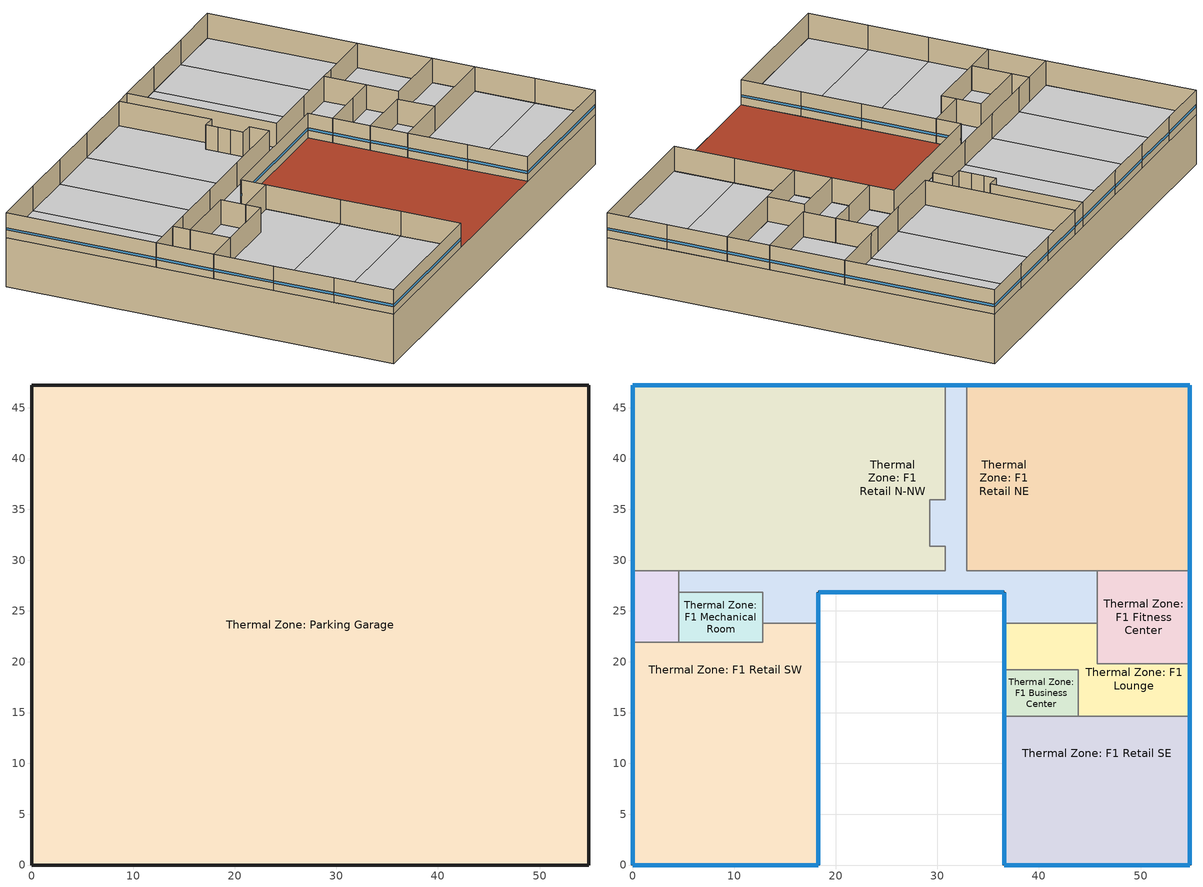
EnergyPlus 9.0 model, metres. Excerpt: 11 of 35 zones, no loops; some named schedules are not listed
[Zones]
Thermal Zone: Parking Garage
 floor ground (Surface 171 SlabOnOrBelowGradeF073): 54.86,47.24 54.86,0 0,0 0,47.24 z-6.1
 wall ground (Surface 172-uw BelowGradeWallC114): 0,0 54.86,0 z-6.1:0
 wall ground (Surface 173-uw BelowGradeWallC114): 0,47.24 0,0 z-6.1:0
 wall ground (Surface 174-uw BelowGradeWallC114): 54.86,47.24 0,47.24 z-6.1:0
 wall ground (Surface 175-uw BelowGradeWallC114): 54.86,0 54.86,47.24 z-6.1:0
 roof outside (Concrete Podium Roof): 36.58,0 36.58,26.82 18.29,26.82 18.29,0 z0
Thermal Zone: F1 Business Center
 floor to Thermal Zone: Parking Garage (OtherFloorU071): 43.89,19.2 43.89,14.63 36.58,14.63 36.58,19.2 z0
 wall outside (NonResConcreteExteriorWall): 36.58,19.2 36.58,14.63 z0:3.05
 wall to Thermal Zone: F1 Lounge (WoodFramedInteriorWallU099): 43.89,19.2 36.58,19.2 z0:3.05
 wall to Thermal Zone: F1 Corridor (WoodFramedInteriorWallU099): 43.89,14.63 43.89,19.2 36.58,19.2 z0:3.05
 wall to Thermal Zone: F1 Retail SE (WoodFramedInteriorWallU099): 36.58,14.63 43.89,14.63 z0:3.05
 window (Nonres Fixed Window): 36.58,19.18 36.58,14.66 z0.94:1.25
Thermal Zone: F1 Corridor
 floor to Thermal Zone: Parking Garage (OtherFloorU071): 30.78,32.92 30.78,31.39 29.26,31.39 29.26,32.92 z0; 30.78,34.44 30.78,32.92 29.26,32.92 29.26,34.44 z0; 30.78,35.97 30.78,34.44 29.26,34.44 29.26,35.97 z0; 32.92,47.24 32.92,28.96 45.72,28.96 45.72,23.77 42.06,23.77 42.06,26.82 4.57,26.82 4.57,28.96 30.78,28.96 30.78,47.24 z0; 18.29,26.82 18.29,23.77 12.8,23.77 12.8,26.82 z0; 42.06,26.82 42.06,23.77 36.58,23.77 36.58,26.82 z0
 wall outside (NonResConcreteExteriorWall): 32.92,47.24 30.78,47.24 / 18.29,23.77 18.29,26.82 36.58,26.82 36.58,23.77 z0:3.05
 wall to Thermal Zone: F1 Retail N-NW (WoodFramedInteriorWallU099): 30.78,47.24 30.78,35.97 29.26,35.97 29.26,34.44 29.26,32.92 29.26,31.39 30.78,31.39 30.78,28.96 21.95,28.96 14.63,28.96 7.32,28.96 4.57,28.96 z0:3.05
 wall to Thermal Zone: F1 Retail SW (WoodFramedInteriorWallU099): 12.8,23.77 18.29,23.77 z0:3.05
 wall to Thermal Zone: F1 Lounge (WoodFramedInteriorWallU099): 36.58,23.77 42.06,23.77 45.72,23.77 z0:3.05
 wall to Thermal Zone: F1 Mechanical Room (WoodFramedInteriorWallU099): 4.57,26.82 12.8,26.82 12.8,23.77 z0:3.05
 wall to Thermal Zone: F1 Leasing Office (WoodFramedInteriorWallU099): 4.57,28.96 4.57,26.82 z0:3.05
 wall to Thermal Zone: F1 Retail NE (WoodFramedInteriorWallU099): 45.72,28.96 40.23,28.96 32.92,28.96 32.92,47.24 z0:3.05
 wall to Thermal Zone: F1 Fitness Center (WoodFramedInteriorWallU099): 45.72,23.77 45.72,28.96 z0:3.05
 window (Nonres Fixed Window): 18.31,26.82 36.55,26.82 / 32.89,47.24 30.81,47.24 / 18.29,23.8 18.29,26.8 / 36.58,26.8 36.58,23.8 z0.94:1.25
Thermal Zone: F1 Fitness Center
 floor to Thermal Zone: Parking Garage (OtherFloorU071): 54.86,28.96 54.86,19.81 45.72,19.81 45.72,28.96 z0
 wall outside (NonResConcreteExteriorWall): 54.86,19.81 54.86,28.96 z0:3.05
 wall to Thermal Zone: F1 Lounge (WoodFramedInteriorWallU099): 45.72,23.77 45.72,19.81 54.86,19.81 z0:3.05
 wall to Thermal Zone: F1 Retail NE (WoodFramedInteriorWallU099): 54.86,28.96 47.55,28.96 45.72,28.96 z0:3.05
 window (Nonres Fixed Window): 54.86,19.84 54.86,28.93 z0.94:1.25
Thermal Zone: F1 Leasing Office
 floor to Thermal Zone: Parking Garage (OtherFloorU071): 4.57,28.96 4.57,21.95 0,21.95 0,28.96 z0
 wall outside (NonResConcreteExteriorWall): 0,28.96 0,21.95 z0:3.05
 wall to Thermal Zone: F1 Mechanical Room (WoodFramedInteriorWallU099): 4.57,21.95 4.57,26.82 z0:3.05
 wall to Thermal Zone: F1 Retail SW (WoodFramedInteriorWallU099): 0,21.95 4.57,21.95 z0:3.05
 wall to Thermal Zone: F1 Retail N-NW (WoodFramedInteriorWallU099): 4.57,28.96 0,28.96 z0:3.05
 window (Nonres Fixed Window): 0,28.93 0,21.97 z0.94:1.25
Thermal Zone: F1 Lounge
 floor to Thermal Zone: Parking Garage (OtherFloorU071): 45.72,23.77 45.72,19.81 54.86,19.81 54.86,14.63 43.89,14.63 43.89,19.2 36.58,19.2 36.58,23.77 42.06,23.77 z0
 wall outside (NonResConcreteExteriorWall): 36.58,23.77 36.58,19.2 / 54.86,14.63 54.86,19.81 z0:3.05
 wall to Thermal Zone: F1 Retail SE (WoodFramedInteriorWallU099): 43.89,14.63 54.86,14.63 z0:3.05
 window (Nonres Fixed Window): 36.58,23.75 36.58,19.23 / 54.86,14.66 54.86,19.79 z0.94:1.25
Thermal Zone: F1 Mechanical Room
 floor to Thermal Zone: Parking Garage (OtherFloorU071): 12.8,26.82 12.8,21.95 4.57,21.95 4.57,26.82 z0
 wall to Thermal Zone: F1 Retail SW (WoodFramedInteriorWallU099): 4.57,21.95 12.8,21.95 12.8,23.77 z0:3.05
Thermal Zone: F1 Retail N-NW
 floor to Thermal Zone: Parking Garage (OtherFloorU071): 7.32,47.24 7.32,28.96 0,28.96 0,47.24 z0; 14.63,47.24 14.63,28.96 7.32,28.96 7.32,47.24 z0; 21.95,47.24 21.95,28.96 14.63,28.96 14.63,47.24 z0; 30.78,47.24 30.78,35.97 29.26,35.97 29.26,31.39 30.78,31.39 30.78,28.96 21.95,28.96 21.95,47.24 z0
 wall outside (NonResConcreteExteriorWall): 30.78,47.24 21.95,47.24 14.63,47.24 7.32,47.24 0,47.24 0,28.96 z0:3.05
 window (Nonres Fixed Window): 0,47.22 0,28.98 / 7.29,47.24 0.03,47.24 / 14.61,47.24 7.34,47.24 / 21.92,47.24 14.66,47.24 / 30.76,47.24 21.97,47.24 z0.94:1.25
Thermal Zone: F1 Retail NE
 floor to Thermal Zone: Parking Garage (OtherFloorU071): 40.23,47.24 40.23,28.96 32.92,28.96 32.92,47.24 z0; 47.55,47.24 47.55,28.96 40.23,28.96 40.23,47.24 z0; 54.86,47.24 54.86,28.96 47.55,28.96 47.55,47.24 z0
 wall outside (NonResConcreteExteriorWall): 54.86,28.96 54.86,47.24 47.55,47.24 40.23,47.24 32.92,47.24 z0:3.05
 window (Nonres Fixed Window): 40.21,47.24 32.94,47.24 / 47.52,47.24 40.26,47.24 / 54.84,47.24 47.57,47.24 / 54.86,28.98 54.86,47.22 z0.94:1.25
Thermal Zone: F1 Retail SE
 floor to Thermal Zone: Parking Garage (OtherFloorU071): 54.86,14.63 54.86,7.32 36.58,7.32 36.58,14.63 z0; 54.86,7.32 54.86,0 36.58,0 36.58,7.32 z0
 wall outside (NonResConcreteExteriorWall): 36.58,14.63 36.58,7.32 36.58,0 54.86,0 54.86,7.32 54.86,14.63 z0:3.05
 window (Nonres Fixed Window): 36.6,0 54.84,0 / 36.58,7.29 36.58,0.03 / 54.86,7.34 54.86,14.61 / 36.58,14.61 36.58,7.34 / 54.86,0.03 54.86,7.29 z0.94:1.25
Thermal Zone: F1 Retail SW
 floor to Thermal Zone: Parking Garage (OtherFloorU071): 18.29,7.32 18.29,0 0,0 0,7.32 z0; 18.29,14.63 18.29,7.32 0,7.32 0,14.63 z0; 18.29,23.77 18.29,14.63 0,14.63 0,21.95 12.8,21.95 12.8,23.77 z0
 wall outside (NonResConcreteExteriorWall): 0,21.95 0,14.63 0,7.32 0,0 18.29,0 18.29,7.32 18.29,14.63 18.29,23.77 z0:3.05
 window (Nonres Fixed Window): 0,14.61 0,7.34 / 18.29,7.34 18.29,14.61 / 0,7.29 0,0.03 / 18.29,14.66 18.29,23.75 / 0,21.92 0,14.66 / 18.29,0.03 18.29,7.29 / 0.03,0 18.26,0 z0.94:1.25
[Building]
Building 1: North Axis {deg}=0; Solar Distribution=FullExterior; Maximum Number of Warmup Days=50
[Site:Location]
RIVERSIDE-MUNI Design_Conditions: Latitude {deg}=33.95; Longitude {deg}=-117.42; Time Zone {hr}=-8; Elevation {m}=256.032
[Site:WaterMainsTemperature]
Calculation Method=Schedule; Temperature Schedule=WaterMainCZ10
[SizingPeriod:DesignDay] Day of Month=21; Dry-Bulb Temperature Range Modifier Type=DefaultMultipliers; Barometric Pressure {Pa}=98287; Rain Indicator=No; Snow Indicator=No; Daylight Saving Time Indicator=No
Name | Month | Day Type | Maximum Dry-Bulb Temperature {C} | Daily Dry-Bulb Temperature Range {deltaC} | Humidity Condition Type | Wetbulb or DewPoint at Maximum Dry-Bulb {C} | Wind Speed {m/s} | Wind Direction {deg} | Solar Model Indicator | ASHRAE Clear Sky Optical Depth for Beam Irradiance (taub) | ASHRAE Clear Sky Optical Depth for Diffuse Irradiance (taud) | Sky Clearness
RIVERSIDE-MUNI Ann Clg 0.4% Condns DB=>MCWB | 8 | SummerDesignDay | 37.3 | 15.4 | Wetbulb | 21.6 | 4 | 270 | ASHRAETau | 0.448 | 2.037
RIVERSIDE-MUNI Ann Clg 0.4% Condns DP=>MCDB | 8 | SummerDesignDay | 26.8 | 15.4 | Dewpoint | 19 | 5.1 | 270 | ASHRAETau | 0.448 | 2.037
RIVERSIDE-MUNI Ann Htg 99.6% Condns DB | 1 | WinterDesignDay | 2.2 | 0 | Wetbulb | 2.2 | 0.7 | 90 | ASHRAEClearSky |  |  | 0
RIVERSIDE-MUNI AUG Clg 0.4% Condns DB=>MCWB | 8 | SummerDesignDay | 39.1 | 15.4 | Wetbulb | 20.8 | 4.3 | 292 | ASHRAETau | 0.448 | 2.037
[Material]
Name | Roughness | Thickness {m} | Conductivity {W/m-K} | Density {kg/m3} | Specific Heat {J/kg-K} | Thermal Absorptance | Solar Absorptance | Visible Absorptance
Carpet - 3/4 in. | Smooth | 0.01905 | 0.0455183 | 288.332 | 1381.644 | 0.9 | 0.7 | 0.8
Compliance Insulation R0.10 | Smooth | 0.000405384 | 0.0230188 | 16.0185 | 1130.436 | 0.9 | 0.7 | 0.7
Compliance Insulation R0.50 | Smooth | 0.00202692 | 0.0230188 | 16.0185 | 1130.436 | 0.9 | 0.7 | 0.7
Compliance Insulation R13.00 | Smooth | 0.0526999 | 0.0230188 | 16.0185 | 1130.436 | 0.9 | 0.7 | 0.7
Compliance Insulation R2.15 | Smooth | 0.00871576 | 0.0230188 | 16.0185 | 1130.436 | 0.9 | 0.7 | 0.7
Compliance Insulation R6.00 | Smooth | 0.024323 | 0.0230188 | 16.0185 | 1130.436 | 0.9 | 0.7 | 0.7
Concrete - 140 lb/ft3 - 10 in. | Smooth | 0.254 | 1.9514 | 2239.06 | 921.096 | 0.9 | 0.7 | 0.8
Concrete - 140 lb/ft3 - 10 in. 1 | MediumRough | 0.254 | 1.9514 | 2239.06 | 921.096 | 0.9 | 0.7 | 0.8
Concrete - 140 lb/ft3 - 8 in. | Smooth | 0.2032 | 1.9514 | 2239.06 | 921.096 | 0.9 | 0.7 | 0.7
Gypsum Board - 1/2 in.; Gypsum Board - 1/2 in. 3 | MediumRough | 0.0127 | 0.158656 | 640.739 | 1130.436 | 0.9 | 0.7 | 0.8
Plywood - 5/8 in. 1 | Smooth | 0.016002 | 0.11544 | 480.554 | 1884.06 | 0.9 | 0.7 | 0.7
Stone - 1 in. | MediumRough | 0.0254 | 1.80343 | 2239.06 | 921.096 | 0.85 | 0.92 | 0.85
Stucco - 7/8 in. 1 | MediumRough | 0.022352 | 0.700948 | 1855.1 | 837.36 | 0.9 | 0.7 | 0.8
[Material:NoMass] Roughness=Smooth; Thermal Absorptance=0.9; Solar Absorptance=0.7; Visible Absorptance=0.7
Name | Thermal Resistance {m2-K/W}
WoodFrameWall16inOC R11.25 | 1.26865
WoodFraming16inOC | 0.149694
[WindowMaterial:SimpleGlazingSystem]
Nonres Fixed Window Material: U-Factor {W/m2-K}=1.13565; Solar Heat Gain Coefficient=0.25; Visible Transmittance=0.42
[Construction]
Concrete Podium Roof: Stone - 1 in., Concrete - 140 lb/ft3 - 10 in.
Nonres Fixed Window: Nonres Fixed Window Material
NonResConcreteExteriorWall: Stucco - 7/8 in. 1, Concrete - 140 lb/ft3 - 8 in., Compliance Insulation R13.00, Compliance Insulation R0.10, Compliance Insulation R0.10, WoodFraming16inOC, Gypsum Board - 1/2 in. 3
OtherFloorU071: Concrete - 140 lb/ft3 - 10 in. 1, Compliance Insulation R6.00, Compliance Insulation R2.15, Compliance Insulation R0.50, Plywood - 5/8 in. 1, Carpet - 3/4 in.
WoodFramedInteriorWallU099: Gypsum Board - 1/2 in., WoodFrameWall16inOC R11.25, Gypsum Board - 1/2 in.
[Construction:CfactorUndergroundWall] C-Factor {W/m2-K}=7.66566; Height {m}=6.096
Surface 172-uw BelowGradeWallC114; Surface 173-uw BelowGradeWallC114; Surface 174-uw BelowGradeWallC114; Surface 175-uw BelowGradeWallC114
[Construction:FfactorGroundFloor]
Surface 171 SlabOnOrBelowGradeF073: F-Factor {W/m-K}=1.26344; Area {m2}=2591.99; PerimeterExposed {m}=0
[Zone] Multiplier=1
Name | Part of Total Floor Area
Thermal Zone: F1 Business Center; Thermal Zone: F1 Fitness Center; Thermal Zone: F1 Leasing Office; Thermal Zone: F1 Lounge; Thermal Zone: F1 Mechanical Room; Thermal Zone: Parking Garage
Thermal Zone: F1 Corridor; Thermal Zone: F1 Retail N-NW; Thermal Zone: F1 Retail NE; Thermal Zone: F1 Retail SE; Thermal Zone: F1 Retail SW | Yes
[People] Fraction Radiant=0.3
Name | Zone or ZoneList | Number of People Schedule | Number of People Calculation Method | People per Zone Floor Area {person/m2} | Sensible Heat Fraction | Activity Level Schedule | Number of People
F1 Business Center People | Thermal Zone: F1 Business Center | RetailOccupancy | People/Area | 0.358815 | 0.6125 | F1 Business Center People Activity Level
F1 Corridor People | Thermal Zone: F1 Corridor | RetailOccupancy | People |  | 0.5 | F1 Corridor People Activity Level | 7.425
F1 Elevator Core People | Thermal Zone: F1 Corridor | RetailOccupancy | People |  | 0.5 | F1 Elevator Core People Activity Level | 0.0375
F1 Elevator N People | Thermal Zone: F1 Corridor | RetailOccupancy | People |  | 0.5 | F1 Elevator N People Activity Level | 0.0375
F1 Elevator S People | Thermal Zone: F1 Corridor | RetailOccupancy | People |  | 0.5 | F1 Elevator S People Activity Level | 0.0375
F1 Stairs E People | Thermal Zone: F1 Corridor | RetailOccupancy | People |  | 0.5 | F1 Stairs E People Activity Level | 0.9
F1 Stairs W People | Thermal Zone: F1 Corridor | RetailOccupancy | People |  | 0.5 | F1 Stairs W People Activity Level | 0.9
F1 Fitness Center People | Thermal Zone: F1 Fitness Center | RetailOccupancy | People/Area | 0.107639 | 0.225664 | F1 Fitness Center People Activity Level
F1 Leasing Office People | Thermal Zone: F1 Leasing Office | RetailOccupancy | People/Area | 0.0538196 | 0.555556 | F1 Leasing Office People Activity Level
F1 Lounge People | Thermal Zone: F1 Lounge | RetailOccupancy | People/Area | 0.358815 | 0.5 | F1 Lounge People Activity Level
F1 Mechanical Room People | Thermal Zone: F1 Mechanical Room | RetailOccupancy | People/Area | 0.0161459 | 0.5 | F1 Mechanical Room People Activity Level
F1 Retail N Core People | Thermal Zone: F1 Retail N-NW | RetailOccupancy | People |  | 0.555556 | F1 Retail N Core People Activity Level | 13.8778
F1 Retail NW Inner Core People | Thermal Zone: F1 Retail N-NW | RetailOccupancy | People |  | 0.555556 | F1 Retail NW Inner Core People Activity Level | 12.0024
F1 Retail NW Outer Core People | Thermal Zone: F1 Retail N-NW | RetailOccupancy | People |  | 0.555556 | F1 Retail NW Outer Core People Activity Level | 12.0024
F1 Retail NW Outer People | Thermal Zone: F1 Retail N-NW | RetailOccupancy | People |  | 0.555556 | F1 Retail NW Outer People Activity Level | 12.0024
F1 Retail NE Core People | Thermal Zone: F1 Retail NE | RetailOccupancy | People |  | 0.555556 | F1 Retail NE Core People Activity Level | 12.0024
F1 Retail NE Inner People | Thermal Zone: F1 Retail NE | RetailOccupancy | People |  | 0.555556 | F1 Retail NE Inner People Activity Level | 12.0024
F1 Retail NE Outer People | Thermal Zone: F1 Retail NE | RetailOccupancy | People |  | 0.555556 | F1 Retail NE Outer People Activity Level | 12.0024
F1 Retail SE Bottom People | Thermal Zone: F1 Retail SE | RetailOccupancy | People |  | 0.555556 | F1 Retail SE Bottom People Activity Level | 12.0024
F1 Retail SE Top People | Thermal Zone: F1 Retail SE | RetailOccupancy | People |  | 0.555556 | F1 Retail SE Top People Activity Level | 12.0024
F1 Retail SW Bottom People | Thermal Zone: F1 Retail SW | RetailOccupancy | People |  | 0.555556 | F1 Retail SW Bottom People Activity Level | 12.0024
F1 Retail SW Core People | Thermal Zone: F1 Retail SW | RetailOccupancy | People |  | 0.555556 | F1 Retail SW Core People Activity Level | 12.0024
F1 Retail SW Top People | Thermal Zone: F1 Retail SW | RetailOccupancy | People |  | 0.555556 | F1 Retail SW Top People Activity Level | 12.90258
Parking Garage People | Thermal Zone: Parking Garage | ParkingOccupancy | People/Area | 0.0269098 | 0.555556 | Parking Garage People Activity Level
[Lights] Return Air Fraction=0; Fraction Radiant=0.58; Fraction Replaceable=1
Name | Zone or ZoneList | Schedule | Design Level Calculation Method | Watts per Zone Floor Area {W/m2} | Lighting Level {W}
F1 Business Center Regulated Lights | Thermal Zone: F1 Business Center | RetailLights | Watts/Area | 9.14932
F1 Corridor Regulated Lights | Thermal Zone: F1 Corridor | RetailLights | LightingLevel |  | 891
F1 Elevator Core Regulated Lights; F1 Elevator N Regulated Lights; F1 Elevator S Regulated Lights | Thermal Zone: F1 Corridor | RetailLights | LightingLevel |  | 10
F1 Stairs E Regulated Lights; F1 Stairs W Regulated Lights | Thermal Zone: F1 Corridor | RetailLights | LightingLevel |  | 90
F1 Fitness Center Regulated Lights | Thermal Zone: F1 Fitness Center | RetailLights | Watts/Area | 5.38196
F1 Leasing Office Regulated Lights | Thermal Zone: F1 Leasing Office | RetailLights | Watts/Area | 6.99654
F1 Lounge Regulated Lights | Thermal Zone: F1 Lounge | RetailLights | Watts/Area | 6.99654
F1 Mechanical Room Regulated Lights | Thermal Zone: F1 Mechanical Room | RetailLights | Watts/Area | 4.30556
F1 Retail N Core Regulated Lights | Thermal Zone: F1 Retail N-NW | RetailLights | LightingLevel |  | 1665
F1 Retail NW Inner Core Regulated Lights; F1 Retail NW Outer Core Regulated Lights; F1 Retail NW Outer Regulated Lights | Thermal Zone: F1 Retail N-NW | RetailLights | LightingLevel |  | 1440
F1 Retail NE Core Regulated Lights; F1 Retail NE Inner Regulated Lights; F1 Retail NE Outer Regulated Lights | Thermal Zone: F1 Retail NE | RetailLights | LightingLevel |  | 1440
F1 Retail SE Bottom Regulated Lights; F1 Retail SE Top Regulated Lights | Thermal Zone: F1 Retail SE | RetailLights | LightingLevel |  | 1440
F1 Retail SW Bottom Regulated Lights; F1 Retail SW Core Regulated Lights | Thermal Zone: F1 Retail SW | RetailLights | LightingLevel |  | 1440
F1 Retail SW Top Regulated Lights | Thermal Zone: F1 Retail SW | RetailLights | LightingLevel |  | 1548
Parking Garage Regulated Lights | Thermal Zone: Parking Garage | ParkingLights | Watts/Area | 1.07639
[ElectricEquipment] Schedule=RetailReceptacle; Fraction Latent=0; Fraction Radiant=0.2; Fraction Lost=0
Name | Zone or ZoneList | Design Level Calculation Method | Watts per Zone Floor Area {W/m2} | Design Level {W}
F1 Business Center Recepticle Loads | Thermal Zone: F1 Business Center | Watts/Area | 10.7639
F1 Elevator Core Recepticle Loads; F1 Elevator N Recepticle Loads; F1 Elevator S Recepticle Loads | Thermal Zone: F1 Corridor | EquipmentLevel |  | 75
F1 Fitness Center Recepticle Loads | Thermal Zone: F1 Fitness Center | Watts/Area | 5.38196
F1 Leasing Office Recepticle Loads | Thermal Zone: F1 Leasing Office | Watts/Area | 16.1459
F1 Lounge Recepticle Loads | Thermal Zone: F1 Lounge | Watts/Area | 10.7639
F1 Mechanical Room Recepticle Loads | Thermal Zone: F1 Mechanical Room | Watts/Area | 32.2917
F1 Retail N Core Recepticle Loads | Thermal Zone: F1 Retail N-NW | EquipmentLevel |  | 1665
F1 Retail NW Inner Core Recepticle Loads; F1 Retail NW Outer Core Recepticle Loads; F1 Retail NW Outer Recepticle Loads | Thermal Zone: F1 Retail N-NW | EquipmentLevel |  | 1440
F1 Retail NE Core Recepticle Loads; F1 Retail NE Inner Recepticle Loads; F1 Retail NE Outer Recepticle Loads | Thermal Zone: F1 Retail NE | EquipmentLevel |  | 1440
F1 Retail SE Bottom Recepticle Loads; F1 Retail SE Top Recepticle Loads | Thermal Zone: F1 Retail SE | EquipmentLevel |  | 1440
F1 Retail SW Bottom Recepticle Loads; F1 Retail SW Core Recepticle Loads | Thermal Zone: F1 Retail SW | EquipmentLevel |  | 1440
F1 Retail SW Top Recepticle Loads | Thermal Zone: F1 Retail SW | EquipmentLevel |  | 1548
[ZoneInfiltration:DesignFlowRate] Temperature Term Coefficient=0; Velocity Squared Term Coefficient=0
Name | Zone or ZoneList | Schedule | Design Flow Rate Calculation Method | Flow per Exterior Surface Area {m3/s-m2} | Constant Term Coefficient | Velocity Term Coefficient | Design Flow Rate {m3/s}
F1 Business Center Space Infiltration Design Flow Rate 1 | Thermal Zone: F1 Business Center | RetailInfiltration | Flow/ExteriorWallArea | 0.000227584 | 0 | 0.224052
F1 Corridor Space Infiltration Design Flow Rate 1 | Thermal Zone: F1 Corridor | RetailInfiltration | Flow/Zone |  | 0 | 0.224052 | 0.014166
F1 Elevator Core Space Infiltration Design Flow Rate 1; F1 Elevator N Space Infiltration Design Flow Rate 1; F1 Elevator S Space Infiltration Design Flow Rate 1 | Thermal Zone: F1 Corridor | On | Flow/Zone |  | 0 | 0.224052 | 0
F1 Stairs E Space Infiltration Design Flow Rate 1; F1 Stairs W Space Infiltration Design Flow Rate 1 | Thermal Zone: F1 Corridor | RetailInfiltration | Flow/Zone |  | 0 | 0.224052 | 0.00211432
F1 Fitness Center Space Infiltration Design Flow Rate 1 | Thermal Zone: F1 Fitness Center | RetailInfiltration | Flow/ExteriorWallArea | 0.000227584 | 0 | 0.224052
F1 Leasing Office Space Infiltration Design Flow Rate 1 | Thermal Zone: F1 Leasing Office | RetailInfiltration | Flow/ExteriorWallArea | 0.000227584 | 0 | 0.224052
F1 Lounge Space Infiltration Design Flow Rate 1 | Thermal Zone: F1 Lounge | RetailInfiltration | Flow/ExteriorWallArea | 0.000227584 | 0 | 0.224052
F1 Mechanical Room Space Infiltration Design Flow Rate 1 | Thermal Zone: F1 Mechanical Room | RetailInfiltration | Flow/ExteriorWallArea | 0.000227584 | 0 | 0.224052
F1 Retail N Core Space Infiltration Design Flow Rate 1 | Thermal Zone: F1 Retail N-NW | RetailInfiltration | Flow/Zone |  | 0 | 0.224052 | 0.00613154
F1 Retail NW Inner Core Space Infiltration Design Flow Rate 1; F1 Retail NW Outer Core Space Infiltration Design Flow Rate 1 | Thermal Zone: F1 Retail N-NW | RetailInfiltration | Flow/Zone |  | 0 | 0.224052 | 0.00507438
F1 Retail NW Outer Space Infiltration Design Flow Rate 1 | Thermal Zone: F1 Retail N-NW | RetailInfiltration | Flow/Zone |  | 0 | 0.224052 | 0.0177603
F1 Retail NE Core Space Infiltration Design Flow Rate 1; F1 Retail NE Inner Space Infiltration Design Flow Rate 1 | Thermal Zone: F1 Retail NE | RetailInfiltration | Flow/Zone |  | 0 | 0.224052 | 0.00507438
F1 Retail NE Outer Space Infiltration Design Flow Rate 1 | Thermal Zone: F1 Retail NE | RetailInfiltration | Flow/Zone |  | 0 | 0.224052 | 0.0177603
F1 Retail SE Bottom Space Infiltration Design Flow Rate 1 | Thermal Zone: F1 Retail SE | RetailInfiltration | Flow/Zone |  | 0 | 0.224052 | 0.0228347
F1 Retail SE Top Space Infiltration Design Flow Rate 1 | Thermal Zone: F1 Retail SE | RetailInfiltration | Flow/Zone |  | 0 | 0.224052 | 0.0101488
F1 Retail SW Bottom Space Infiltration Design Flow Rate 1 | Thermal Zone: F1 Retail SW | RetailInfiltration | Flow/Zone |  | 0 | 0.224052 | 0.0228347
F1 Retail SW Core Space Infiltration Design Flow Rate 1 | Thermal Zone: F1 Retail SW | RetailInfiltration | Flow/Zone |  | 0 | 0.224052 | 0.0101488
F1 Retail SW Top Space Infiltration Design Flow Rate 1 | Thermal Zone: F1 Retail SW | RetailInfiltration | Flow/Zone |  | 0 | 0.224052 | 0.0114174
Parking Garage Space Infiltration Design Flow Rate 1 | Thermal Zone: Parking Garage | On | Flow/ExteriorWallArea | 0.000227584 | 0 | 0.224052
Parking Garage Space Infiltration Design Flow Rate 2 | Thermal Zone: Parking Garage | ParkingHVACAvail | Flow/Zone |  | 1 | 0 | 9.8755
[Zone equipment]
Thermal Zone: Parking Garage: Thermal Zone: Parking Garage PropExhFan
[Sizing:Zone]
Thermal Zone: Parking Garage: Zone Cooling Design Supply Air Temperature Input Method=SupplyAirTemperature; Zone Cooling Design Supply Air Temperature {C}=14; Zone Cooling Design Supply Air Temperature Difference {deltaC}=11.11; Zone Heating Design Supply Air Temperature Input Method=SupplyAirTemperature; Zone Heating Design Supply Air Temperature {C}=40; Zone Heating Design Supply Air Temperature Difference {deltaC}=11.11; Zone Cooling Design Supply Air Humidity Ratio {kgWater/kgDryAir}=0.0085; Zone Heating Design Supply Air Humidity Ratio {kgWater/kgDryAir}=0.008; Design Specification Outdoor Air Object=Thermal Zone: Parking Garage Design Specification Outdoor Air; Zone Heating Sizing Factor=1; Zone Cooling Sizing Factor=1; Cooling Design Air Flow Method=DesignDay; Cooling Design Air Flow Rate {m3/s}=0; Cooling Minimum Air Flow per Zone Floor Area {m3/s-m2}=0; Cooling Minimum Air Flow {m3/s}=0; Cooling Minimum Air Flow Fraction=0; Heating Design Air Flow Method=DesignDay; Heating Design Air Flow Rate {m3/s}=0; Heating Maximum Air Flow per Zone Floor Area {m3/s-m2}=0; Heating Maximum Air Flow {m3/s}=0; Heating Maximum Air Flow Fraction=0; Design Specification Zone Air Distribution Object=Thermal Zone: Parking Garage Design Spec Zone Air Dist; Account for Dedicated Outdoor Air System=No
[DesignSpecification:ZoneAirDistribution]
Thermal Zone: Parking Garage Design Spec Zone Air Dist: Zone Air Distribution Effectiveness in Cooling Mode=1; Zone Air Distribution Effectiveness in Heating Mode=1
[DesignSpecification:OutdoorAir]
Thermal Zone: Parking Garage Design Specification Outdoor Air: Outdoor Air Method=Maximum; Outdoor Air Flow per Person {m3/s-person}=0; Outdoor Air Flow per Zone Floor Area {m3/s-m2}=0; Outdoor Air Flow per Zone {m3/s}=0; Outdoor Air Flow Air Changes per Hour {1/hr}=0
[InternalMass] Construction=WoodFramedInteriorWallU099
Name | Zone | Surface Area {m2}
Merged Surface 161 - Surface 161 Reversed; Merged Surface 163 - Surface 163 Reversed; Merged Surface 53 - Surface 53 Reversed; Merged Surface 54 - Surface 54 Reversed | Thermal Zone: F1 Corridor | 4.645152
Merged Surface 41 - Surface 41 Reversed | Thermal Zone: F1 Corridor | 9.290304
Merged Surface 44 - Surface 44 Reversed | Thermal Zone: F1 Corridor | 16.7225
Merged Surface 52 - Surface 52 Reversed | Thermal Zone: F1 Corridor | 4.64515
Merged Surface 107 - Surface 107 Reversed; Merged Surface 118 - Surface 118 Reversed; Merged Surface 127 - Surface 127 Reversed | Thermal Zone: F1 Retail N-NW | 55.7418
Merged Surface 143 - Surface 143 Reversed; Merged Surface 145 - Surface 145 Reversed | Thermal Zone: F1 Retail NE | 55.7418
Merged Surface 8 - Surface 8 Reversed | Thermal Zone: F1 Retail SE | 55.7418
Merged Surface 16 - Surface 16 Reversed; Merged Surface 3 - Surface 3 Reversed | Thermal Zone: F1 Retail SW | 55.7418
[Schedule:Year]
RetailLights: RetailLightsWk, 1, 1, 12, 31
On: OnWk, 1, 1, 12, 31
ParkingLights: ParkingLightsWk, 1, 1, 12, 31
ParkingHVACAvail: ParkingHVACAvailWk, 1, 1, 12, 31
ParkingOccupancy: ParkingOccupancyWk, 1, 1, 12, 31
RetailInfiltration: RetailInfiltrationWk, 1, 1, 12, 31
RetailOccupancy: RetailOccupancyWk, 1, 1, 12, 31
RetailReceptacle: RetailReceptacleWk, 1, 1, 12, 31
WaterMainCZ10: WaterMainCZ10JanWk, 1, 1, 1, 31, WaterMainCZ10FebWk, 2, 1, 2, 28, WaterMainCZ10MarWk, 3, 1, 3, 31, WaterMainCZ10AprWk, 4, 1, 4, 30, WaterMainCZ10MayWk, 5, 1, 5, 31, WaterMainCZ10JunWk, 6, 1, 6, 30, WaterMainCZ10JulWk, 7, 1, 7, 31, WaterMainCZ10AugWk, 8, 1, 8, 31, WaterMainCZ10SepWk, 9, 1, 9, 30, WaterMainCZ10OctWk, 10, 1, 10, 31, WaterMainCZ10NovWk, 11, 1, 11, 30, WaterMainCZ10DecWk, 12, 1, 12, 31
F1 Business Center People Activity Level: F1 Business Center People Activity Level Week Rule - Jan1-Dec31, 1, 1, 12, 31
F1 Corridor People Activity Level: F1 Corridor People Activity Level Week Rule - Jan1-Dec31, 1, 1, 12, 31
F1 Elevator Core People Activity Level: F1 Elevator Core People Activity Level Week Rule - Jan1-Dec31, 1, 1, 12, 31
F1 Elevator N People Activity Level: F1 Elevator N People Activity Level Week Rule - Jan1-Dec31, 1, 1, 12, 31
F1 Elevator S People Activity Level: F1 Elevator S People Activity Level Week Rule - Jan1-Dec31, 1, 1, 12, 31
F1 Fitness Center People Activity Level: F1 Fitness Center People Activity Level Week Rule - Jan1-Dec31, 1, 1, 12, 31
F1 Leasing Office People Activity Level: F1 Leasing Office People Activity Level Week Rule - Jan1-Dec31, 1, 1, 12, 31
F1 Lounge People Activity Level: F1 Lounge People Activity Level Week Rule - Jan1-Dec31, 1, 1, 12, 31
F1 Mechanical Room People Activity Level: F1 Mechanical Room People Activity Level Week Rule - Jan1-Dec31, 1, 1, 12, 31
F1 Retail N Core People Activity Level: F1 Retail N Core People Activity Level Week Rule - Jan1-Dec31, 1, 1, 12, 31
F1 Retail NE Core People Activity Level: F1 Retail NE Core People Activity Level Week Rule - Jan1-Dec31, 1, 1, 12, 31
F1 Retail NE Inner People Activity Level: F1 Retail NE Inner People Activity Level Week Rule - Jan1-Dec31, 1, 1, 12, 31
F1 Retail NE Outer People Activity Level: F1 Retail NE Outer People Activity Level Week Rule - Jan1-Dec31, 1, 1, 12, 31
F1 Retail NW Inner Core People Activity Level: F1 Retail NW Inner Core People Activity Level Week Rule - Jan1-Dec31, 1, 1, 12, 31
F1 Retail NW Outer Core People Activity Level: F1 Retail NW Outer Core People Activity Level Week Rule - Jan1-Dec31, 1, 1, 12, 31
F1 Retail NW Outer People Activity Level: F1 Retail NW Outer People Activity Level Week Rule - Jan1-Dec31, 1, 1, 12, 31
F1 Retail SE Bottom People Activity Level: F1 Retail SE Bottom People Activity Level Week Rule - Jan1-Dec31, 1, 1, 12, 31
F1 Retail SE Top People Activity Level: F1 Retail SE Top People Activity Level Week Rule - Jan1-Dec31, 1, 1, 12, 31
F1 Retail SW Bottom People Activity Level: F1 Retail SW Bottom People Activity Level Week Rule - Jan1-Dec31, 1, 1, 12, 31
F1 Retail SW Core People Activity Level: F1 Retail SW Core People Activity Level Week Rule - Jan1-Dec31, 1, 1, 12, 31
F1 Retail SW Top People Activity Level: F1 Retail SW Top People Activity Level Week Rule - Jan1-Dec31, 1, 1, 12, 31
F1 Stairs E People Activity Level: F1 Stairs E People Activity Level Week Rule - Jan1-Dec31, 1, 1, 12, 31
F1 Stairs W People Activity Level: F1 Stairs W People Activity Level Week Rule - Jan1-Dec31, 1, 1, 12, 31
Parking Garage People Activity Level: Parking Garage People Activity Level Week Rule - Jan1-Dec31, 1, 1, 12, 31
[Schedule:Week:Daily]
RetailLightsWk: RetailLightsSun, RetailLightsWD, RetailLightsWD, RetailLightsWD, RetailLightsWD, RetailLightsWD, RetailLightsSat, RetailLightsSun, OnDay, OffDay, RetailLightsSun, RetailLightsSun
OnWk: OnDay, OnDay, OnDay, OnDay, OnDay, OnDay, OnDay, OnDay, OnDay, OnDay, OnDay, OnDay
ParkingLightsWk: ParkingLightsSun, ParkingLightsWD, ParkingLightsWD, ParkingLightsWD, ParkingLightsWD, ParkingLightsWD, ParkingLightsSat, ParkingLightsSun, OnDay, OffDay, ParkingLightsSun, ParkingLightsSun
ParkingHVACAvailWk: ParkingHVACAvailSun, ParkingHVACAvailWD, ParkingHVACAvailWD, ParkingHVACAvailWD, ParkingHVACAvailWD, ParkingHVACAvailWD, ParkingHVACAvailSat, ParkingHVACAvailSun, AllOnHVACAvailDay, AllOnHVACAvailDay, ParkingHVACAvailSun, ParkingHVACAvailSun
ParkingOccupancyWk: ParkingOccupancySun, ParkingOccupancyWD, ParkingOccupancyWD, ParkingOccupancyWD, ParkingOccupancyWD, ParkingOccupancyWD, ParkingOccupancySat, ParkingOccupancySun, OnDay, OffDay, ParkingOccupancySun, ParkingOccupancySun
RetailInfiltrationWk: RetailInfiltrationSun, RetailInfiltrationWD, RetailInfiltrationWD, RetailInfiltrationWD, RetailInfiltrationWD, RetailInfiltrationWD, RetailInfiltrationSat, RetailInfiltrationSun, RetailInfiltrationWD, RetailInfiltrationWD, RetailInfiltrationSun, RetailInfiltrationSun
RetailOccupancyWk: RetailOccupancySun, RetailOccupancyWD, RetailOccupancyWD, RetailOccupancyWD, RetailOccupancyWD, RetailOccupancyWD, RetailOccupancySat, RetailOccupancySun, OnDay, OffDay, RetailOccupancySun, RetailOccupancySun
RetailReceptacleWk: RetailReceptacleSun, RetailReceptacleWD, RetailReceptacleWD, RetailReceptacleWD, RetailReceptacleWD, RetailReceptacleWD, RetailReceptacleSat, RetailReceptacleSun, OnDay, OffDay, RetailReceptacleSun, RetailReceptacleSun
WaterMainCZ10AprWk: WaterMainCZ10Apr, WaterMainCZ10Apr, WaterMainCZ10Apr, WaterMainCZ10Apr, WaterMainCZ10Apr, WaterMainCZ10Apr, WaterMainCZ10Apr, WaterMainCZ10Apr, WaterMainCZ10Apr, WaterMainCZ10Apr, WaterMainCZ10Apr, WaterMainCZ10Apr
WaterMainCZ10AugWk: WaterMainCZ10Aug, WaterMainCZ10Aug, WaterMainCZ10Aug, WaterMainCZ10Aug, WaterMainCZ10Aug, WaterMainCZ10Aug, WaterMainCZ10Aug, WaterMainCZ10Aug, WaterMainCZ10Aug, WaterMainCZ10Aug, WaterMainCZ10Aug, WaterMainCZ10Aug
WaterMainCZ10DecWk: WaterMainCZ10Dec, WaterMainCZ10Dec, WaterMainCZ10Dec, WaterMainCZ10Dec, WaterMainCZ10Dec, WaterMainCZ10Dec, WaterMainCZ10Dec, WaterMainCZ10Dec, WaterMainCZ10Dec, WaterMainCZ10Dec, WaterMainCZ10Dec, WaterMainCZ10Dec
WaterMainCZ10FebWk: WaterMainCZ10Feb, WaterMainCZ10Feb, WaterMainCZ10Feb, WaterMainCZ10Feb, WaterMainCZ10Feb, WaterMainCZ10Feb, WaterMainCZ10Feb, WaterMainCZ10Feb, WaterMainCZ10Feb, WaterMainCZ10Feb, WaterMainCZ10Feb, WaterMainCZ10Feb
WaterMainCZ10JanWk: WaterMainCZ10Jan, WaterMainCZ10Jan, WaterMainCZ10Jan, WaterMainCZ10Jan, WaterMainCZ10Jan, WaterMainCZ10Jan, WaterMainCZ10Jan, WaterMainCZ10Jan, WaterMainCZ10Jan, WaterMainCZ10Jan, WaterMainCZ10Jan, WaterMainCZ10Jan
WaterMainCZ10JulWk: WaterMainCZ10Jul, WaterMainCZ10Jul, WaterMainCZ10Jul, WaterMainCZ10Jul, WaterMainCZ10Jul, WaterMainCZ10Jul, WaterMainCZ10Jul, WaterMainCZ10Jul, WaterMainCZ10Jul, WaterMainCZ10Jul, WaterMainCZ10Jul, WaterMainCZ10Jul
WaterMainCZ10JunWk: WaterMainCZ10Jun, WaterMainCZ10Jun, WaterMainCZ10Jun, WaterMainCZ10Jun, WaterMainCZ10Jun, WaterMainCZ10Jun, WaterMainCZ10Jun, WaterMainCZ10Jun, WaterMainCZ10Jun, WaterMainCZ10Jun, WaterMainCZ10Jun, WaterMainCZ10Jun
WaterMainCZ10MarWk: WaterMainCZ10Mar, WaterMainCZ10Mar, WaterMainCZ10Mar, WaterMainCZ10Mar, WaterMainCZ10Mar, WaterMainCZ10Mar, WaterMainCZ10Mar, WaterMainCZ10Mar, WaterMainCZ10Mar, WaterMainCZ10Mar, WaterMainCZ10Mar, WaterMainCZ10Mar
WaterMainCZ10MayWk: WaterMainCZ10May, WaterMainCZ10May, WaterMainCZ10May, WaterMainCZ10May, WaterMainCZ10May, WaterMainCZ10May, WaterMainCZ10May, WaterMainCZ10May, WaterMainCZ10May, WaterMainCZ10May, WaterMainCZ10May, WaterMainCZ10May
WaterMainCZ10NovWk: WaterMainCZ10Nov, WaterMainCZ10Nov, WaterMainCZ10Nov, WaterMainCZ10Nov, WaterMainCZ10Nov, WaterMainCZ10Nov, WaterMainCZ10Nov, WaterMainCZ10Nov, WaterMainCZ10Nov, WaterMainCZ10Nov, WaterMainCZ10Nov, WaterMainCZ10Nov
WaterMainCZ10OctWk: WaterMainCZ10Oct, WaterMainCZ10Oct, WaterMainCZ10Oct, WaterMainCZ10Oct, WaterMainCZ10Oct, WaterMainCZ10Oct, WaterMainCZ10Oct, WaterMainCZ10Oct, WaterMainCZ10Oct, WaterMainCZ10Oct, WaterMainCZ10Oct, WaterMainCZ10Oct
WaterMainCZ10SepWk: WaterMainCZ10Sep, WaterMainCZ10Sep, WaterMainCZ10Sep, WaterMainCZ10Sep, WaterMainCZ10Sep, WaterMainCZ10Sep, WaterMainCZ10Sep, WaterMainCZ10Sep, WaterMainCZ10Sep, WaterMainCZ10Sep, WaterMainCZ10Sep, WaterMainCZ10Sep
F1 Business Center People Activity Level Week Rule - Jan1-Dec31: {504f1e76-5916-4139-8447-88e561438beb}, {504f1e76-5916-4139-8447-88e561438beb}, {504f1e76-5916-4139-8447-88e561438beb}, {504f1e76-5916-4139-8447-88e561438beb}, {504f1e76-5916-4139-8447-88e561438beb}, {504f1e76-5916-4139-8447-88e561438beb}, {504f1e76-5916-4139-8447-88e561438beb}, {504f1e76-5916-4139-8447-88e561438beb}, {504f1e76-5916-4139-8447-88e561438beb}, {504f1e76-5916-4139-8447-88e561438beb}, {504f1e76-5916-4139-8447-88e561438beb}, {504f1e76-5916-4139-8447-88e561438beb}
F1 Corridor People Activity Level Week Rule - Jan1-Dec31: {dcd51d05-eb42-48f4-baec-c7f556b8bd48}, {dcd51d05-eb42-48f4-baec-c7f556b8bd48}, {dcd51d05-eb42-48f4-baec-c7f556b8bd48}, {dcd51d05-eb42-48f4-baec-c7f556b8bd48}, {dcd51d05-eb42-48f4-baec-c7f556b8bd48}, {dcd51d05-eb42-48f4-baec-c7f556b8bd48}, {dcd51d05-eb42-48f4-baec-c7f556b8bd48}, {dcd51d05-eb42-48f4-baec-c7f556b8bd48}, {dcd51d05-eb42-48f4-baec-c7f556b8bd48}, {dcd51d05-eb42-48f4-baec-c7f556b8bd48}, {dcd51d05-eb42-48f4-baec-c7f556b8bd48}, {dcd51d05-eb42-48f4-baec-c7f556b8bd48}
F1 Elevator Core People Activity Level Week Rule - Jan1-Dec31: {58adee78-9a43-491b-ae90-51f438f9fc23}, {58adee78-9a43-491b-ae90-51f438f9fc23}, {58adee78-9a43-491b-ae90-51f438f9fc23}, {58adee78-9a43-491b-ae90-51f438f9fc23}, {58adee78-9a43-491b-ae90-51f438f9fc23}, {58adee78-9a43-491b-ae90-51f438f9fc23}, {58adee78-9a43-491b-ae90-51f438f9fc23}, {58adee78-9a43-491b-ae90-51f438f9fc23}, {58adee78-9a43-491b-ae90-51f438f9fc23}, {58adee78-9a43-491b-ae90-51f438f9fc23}, {58adee78-9a43-491b-ae90-51f438f9fc23}, {58adee78-9a43-491b-ae90-51f438f9fc23}
F1 Elevator N People Activity Level Week Rule - Jan1-Dec31: {31044c9c-1e0e-4b75-bb31-5129bf8308db}, {31044c9c-1e0e-4b75-bb31-5129bf8308db}, {31044c9c-1e0e-4b75-bb31-5129bf8308db}, {31044c9c-1e0e-4b75-bb31-5129bf8308db}, {31044c9c-1e0e-4b75-bb31-5129bf8308db}, {31044c9c-1e0e-4b75-bb31-5129bf8308db}, {31044c9c-1e0e-4b75-bb31-5129bf8308db}, {31044c9c-1e0e-4b75-bb31-5129bf8308db}, {31044c9c-1e0e-4b75-bb31-5129bf8308db}, {31044c9c-1e0e-4b75-bb31-5129bf8308db}, {31044c9c-1e0e-4b75-bb31-5129bf8308db}, {31044c9c-1e0e-4b75-bb31-5129bf8308db}
F1 Elevator S People Activity Level Week Rule - Jan1-Dec31: {638e2bb2-4ebf-4dbf-bed0-e5cafc300a26}, {638e2bb2-4ebf-4dbf-bed0-e5cafc300a26}, {638e2bb2-4ebf-4dbf-bed0-e5cafc300a26}, {638e2bb2-4ebf-4dbf-bed0-e5cafc300a26}, {638e2bb2-4ebf-4dbf-bed0-e5cafc300a26}, {638e2bb2-4ebf-4dbf-bed0-e5cafc300a26}, {638e2bb2-4ebf-4dbf-bed0-e5cafc300a26}, {638e2bb2-4ebf-4dbf-bed0-e5cafc300a26}, {638e2bb2-4ebf-4dbf-bed0-e5cafc300a26}, {638e2bb2-4ebf-4dbf-bed0-e5cafc300a26}, {638e2bb2-4ebf-4dbf-bed0-e5cafc300a26}, {638e2bb2-4ebf-4dbf-bed0-e5cafc300a26}
F1 Fitness Center People Activity Level Week Rule - Jan1-Dec31: {495a0672-c198-45c4-abe1-2eaa0dc79043}, {495a0672-c198-45c4-abe1-2eaa0dc79043}, {495a0672-c198-45c4-abe1-2eaa0dc79043}, {495a0672-c198-45c4-abe1-2eaa0dc79043}, {495a0672-c198-45c4-abe1-2eaa0dc79043}, {495a0672-c198-45c4-abe1-2eaa0dc79043}, {495a0672-c198-45c4-abe1-2eaa0dc79043}, {495a0672-c198-45c4-abe1-2eaa0dc79043}, {495a0672-c198-45c4-abe1-2eaa0dc79043}, {495a0672-c198-45c4-abe1-2eaa0dc79043}, {495a0672-c198-45c4-abe1-2eaa0dc79043}, {495a0672-c198-45c4-abe1-2eaa0dc79043}
F1 Leasing Office People Activity Level Week Rule - Jan1-Dec31: {a6d12f6e-aca3-401c-afb8-b06722b13b09}, {a6d12f6e-aca3-401c-afb8-b06722b13b09}, {a6d12f6e-aca3-401c-afb8-b06722b13b09}, {a6d12f6e-aca3-401c-afb8-b06722b13b09}, {a6d12f6e-aca3-401c-afb8-b06722b13b09}, {a6d12f6e-aca3-401c-afb8-b06722b13b09}, {a6d12f6e-aca3-401c-afb8-b06722b13b09}, {a6d12f6e-aca3-401c-afb8-b06722b13b09}, {a6d12f6e-aca3-401c-afb8-b06722b13b09}, {a6d12f6e-aca3-401c-afb8-b06722b13b09}, {a6d12f6e-aca3-401c-afb8-b06722b13b09}, {a6d12f6e-aca3-401c-afb8-b06722b13b09}
F1 Lounge People Activity Level Week Rule - Jan1-Dec31: {b9ee1cd0-5b00-417c-87ab-2f628556fdff}, {b9ee1cd0-5b00-417c-87ab-2f628556fdff}, {b9ee1cd0-5b00-417c-87ab-2f628556fdff}, {b9ee1cd0-5b00-417c-87ab-2f628556fdff}, {b9ee1cd0-5b00-417c-87ab-2f628556fdff}, {b9ee1cd0-5b00-417c-87ab-2f628556fdff}, {b9ee1cd0-5b00-417c-87ab-2f628556fdff}, {b9ee1cd0-5b00-417c-87ab-2f628556fdff}, {b9ee1cd0-5b00-417c-87ab-2f628556fdff}, {b9ee1cd0-5b00-417c-87ab-2f628556fdff}, {b9ee1cd0-5b00-417c-87ab-2f628556fdff}, {b9ee1cd0-5b00-417c-87ab-2f628556fdff}
F1 Mechanical Room People Activity Level Week Rule - Jan1-Dec31: {f34f199b-6b7b-4865-8d79-ac06869367d7}, {f34f199b-6b7b-4865-8d79-ac06869367d7}, {f34f199b-6b7b-4865-8d79-ac06869367d7}, {f34f199b-6b7b-4865-8d79-ac06869367d7}, {f34f199b-6b7b-4865-8d79-ac06869367d7}, {f34f199b-6b7b-4865-8d79-ac06869367d7}, {f34f199b-6b7b-4865-8d79-ac06869367d7}, {f34f199b-6b7b-4865-8d79-ac06869367d7}, {f34f199b-6b7b-4865-8d79-ac06869367d7}, {f34f199b-6b7b-4865-8d79-ac06869367d7}, {f34f199b-6b7b-4865-8d79-ac06869367d7}, {f34f199b-6b7b-4865-8d79-ac06869367d7}
F1 Retail N Core People Activity Level Week Rule - Jan1-Dec31: {eb586846-6313-493e-8114-da710781ae00}, {eb586846-6313-493e-8114-da710781ae00}, {eb586846-6313-493e-8114-da710781ae00}, {eb586846-6313-493e-8114-da710781ae00}, {eb586846-6313-493e-8114-da710781ae00}, {eb586846-6313-493e-8114-da710781ae00}, {eb586846-6313-493e-8114-da710781ae00}, {eb586846-6313-493e-8114-da710781ae00}, {eb586846-6313-493e-8114-da710781ae00}, {eb586846-6313-493e-8114-da710781ae00}, {eb586846-6313-493e-8114-da710781ae00}, {eb586846-6313-493e-8114-da710781ae00}
F1 Retail NE Core People Activity Level Week Rule - Jan1-Dec31: {16063865-96fb-4200-bd19-ef00dbe4c631}, {16063865-96fb-4200-bd19-ef00dbe4c631}, {16063865-96fb-4200-bd19-ef00dbe4c631}, {16063865-96fb-4200-bd19-ef00dbe4c631}, {16063865-96fb-4200-bd19-ef00dbe4c631}, {16063865-96fb-4200-bd19-ef00dbe4c631}, {16063865-96fb-4200-bd19-ef00dbe4c631}, {16063865-96fb-4200-bd19-ef00dbe4c631}, {16063865-96fb-4200-bd19-ef00dbe4c631}, {16063865-96fb-4200-bd19-ef00dbe4c631}, {16063865-96fb-4200-bd19-ef00dbe4c631}, {16063865-96fb-4200-bd19-ef00dbe4c631}
F1 Retail NE Inner People Activity Level Week Rule - Jan1-Dec31: {c0dbf1dc-34f1-4580-aad3-a860b32df2eb}, {c0dbf1dc-34f1-4580-aad3-a860b32df2eb}, {c0dbf1dc-34f1-4580-aad3-a860b32df2eb}, {c0dbf1dc-34f1-4580-aad3-a860b32df2eb}, {c0dbf1dc-34f1-4580-aad3-a860b32df2eb}, {c0dbf1dc-34f1-4580-aad3-a860b32df2eb}, {c0dbf1dc-34f1-4580-aad3-a860b32df2eb}, {c0dbf1dc-34f1-4580-aad3-a860b32df2eb}, {c0dbf1dc-34f1-4580-aad3-a860b32df2eb}, {c0dbf1dc-34f1-4580-aad3-a860b32df2eb}, {c0dbf1dc-34f1-4580-aad3-a860b32df2eb}, {c0dbf1dc-34f1-4580-aad3-a860b32df2eb}
F1 Retail NE Outer People Activity Level Week Rule - Jan1-Dec31: {a14f7174-57a7-4c3b-bbab-4245c3505cba}, {a14f7174-57a7-4c3b-bbab-4245c3505cba}, {a14f7174-57a7-4c3b-bbab-4245c3505cba}, {a14f7174-57a7-4c3b-bbab-4245c3505cba}, {a14f7174-57a7-4c3b-bbab-4245c3505cba}, {a14f7174-57a7-4c3b-bbab-4245c3505cba}, {a14f7174-57a7-4c3b-bbab-4245c3505cba}, {a14f7174-57a7-4c3b-bbab-4245c3505cba}, {a14f7174-57a7-4c3b-bbab-4245c3505cba}, {a14f7174-57a7-4c3b-bbab-4245c3505cba}, {a14f7174-57a7-4c3b-bbab-4245c3505cba}, {a14f7174-57a7-4c3b-bbab-4245c3505cba}
F1 Retail NW Inner Core People Activity Level Week Rule - Jan1-Dec31: {9c09440b-b5b9-4d83-bdad-d1599daf60bc}, {9c09440b-b5b9-4d83-bdad-d1599daf60bc}, {9c09440b-b5b9-4d83-bdad-d1599daf60bc}, {9c09440b-b5b9-4d83-bdad-d1599daf60bc}, {9c09440b-b5b9-4d83-bdad-d1599daf60bc}, {9c09440b-b5b9-4d83-bdad-d1599daf60bc}, {9c09440b-b5b9-4d83-bdad-d1599daf60bc}, {9c09440b-b5b9-4d83-bdad-d1599daf60bc}, {9c09440b-b5b9-4d83-bdad-d1599daf60bc}, {9c09440b-b5b9-4d83-bdad-d1599daf60bc}, {9c09440b-b5b9-4d83-bdad-d1599daf60bc}, {9c09440b-b5b9-4d83-bdad-d1599daf60bc}
F1 Retail NW Outer Core People Activity Level Week Rule - Jan1-Dec31: {84a5b479-6dec-4849-97ad-b7072d1d57e0}, {84a5b479-6dec-4849-97ad-b7072d1d57e0}, {84a5b479-6dec-4849-97ad-b7072d1d57e0}, {84a5b479-6dec-4849-97ad-b7072d1d57e0}, {84a5b479-6dec-4849-97ad-b7072d1d57e0}, {84a5b479-6dec-4849-97ad-b7072d1d57e0}, {84a5b479-6dec-4849-97ad-b7072d1d57e0}, {84a5b479-6dec-4849-97ad-b7072d1d57e0}, {84a5b479-6dec-4849-97ad-b7072d1d57e0}, {84a5b479-6dec-4849-97ad-b7072d1d57e0}, {84a5b479-6dec-4849-97ad-b7072d1d57e0}, {84a5b479-6dec-4849-97ad-b7072d1d57e0}
F1 Retail NW Outer People Activity Level Week Rule - Jan1-Dec31: {d5f7d3bb-6cd0-4e40-9b49-8e89f0acaa2a}, {d5f7d3bb-6cd0-4e40-9b49-8e89f0acaa2a}, {d5f7d3bb-6cd0-4e40-9b49-8e89f0acaa2a}, {d5f7d3bb-6cd0-4e40-9b49-8e89f0acaa2a}, {d5f7d3bb-6cd0-4e40-9b49-8e89f0acaa2a}, {d5f7d3bb-6cd0-4e40-9b49-8e89f0acaa2a}, {d5f7d3bb-6cd0-4e40-9b49-8e89f0acaa2a}, {d5f7d3bb-6cd0-4e40-9b49-8e89f0acaa2a}, {d5f7d3bb-6cd0-4e40-9b49-8e89f0acaa2a}, {d5f7d3bb-6cd0-4e40-9b49-8e89f0acaa2a}, {d5f7d3bb-6cd0-4e40-9b49-8e89f0acaa2a}, {d5f7d3bb-6cd0-4e40-9b49-8e89f0acaa2a}
F1 Retail SE Bottom People Activity Level Week Rule - Jan1-Dec31: {f2aafe57-4d2b-4d30-94d6-7d96fc6ea1b5}, {f2aafe57-4d2b-4d30-94d6-7d96fc6ea1b5}, {f2aafe57-4d2b-4d30-94d6-7d96fc6ea1b5}, {f2aafe57-4d2b-4d30-94d6-7d96fc6ea1b5}, {f2aafe57-4d2b-4d30-94d6-7d96fc6ea1b5}, {f2aafe57-4d2b-4d30-94d6-7d96fc6ea1b5}, {f2aafe57-4d2b-4d30-94d6-7d96fc6ea1b5}, {f2aafe57-4d2b-4d30-94d6-7d96fc6ea1b5}, {f2aafe57-4d2b-4d30-94d6-7d96fc6ea1b5}, {f2aafe57-4d2b-4d30-94d6-7d96fc6ea1b5}, {f2aafe57-4d2b-4d30-94d6-7d96fc6ea1b5}, {f2aafe57-4d2b-4d30-94d6-7d96fc6ea1b5}
F1 Retail SE Top People Activity Level Week Rule - Jan1-Dec31: {d15b84d7-9362-444c-9e67-6cc7e0fd6d1e}, {d15b84d7-9362-444c-9e67-6cc7e0fd6d1e}, {d15b84d7-9362-444c-9e67-6cc7e0fd6d1e}, {d15b84d7-9362-444c-9e67-6cc7e0fd6d1e}, {d15b84d7-9362-444c-9e67-6cc7e0fd6d1e}, {d15b84d7-9362-444c-9e67-6cc7e0fd6d1e}, {d15b84d7-9362-444c-9e67-6cc7e0fd6d1e}, {d15b84d7-9362-444c-9e67-6cc7e0fd6d1e}, {d15b84d7-9362-444c-9e67-6cc7e0fd6d1e}, {d15b84d7-9362-444c-9e67-6cc7e0fd6d1e}, {d15b84d7-9362-444c-9e67-6cc7e0fd6d1e}, {d15b84d7-9362-444c-9e67-6cc7e0fd6d1e}
F1 Retail SW Bottom People Activity Level Week Rule - Jan1-Dec31: {9cd732e2-8790-4d47-8ccd-1c493130beeb}, {9cd732e2-8790-4d47-8ccd-1c493130beeb}, {9cd732e2-8790-4d47-8ccd-1c493130beeb}, {9cd732e2-8790-4d47-8ccd-1c493130beeb}, {9cd732e2-8790-4d47-8ccd-1c493130beeb}, {9cd732e2-8790-4d47-8ccd-1c493130beeb}, {9cd732e2-8790-4d47-8ccd-1c493130beeb}, {9cd732e2-8790-4d47-8ccd-1c493130beeb}, {9cd732e2-8790-4d47-8ccd-1c493130beeb}, {9cd732e2-8790-4d47-8ccd-1c493130beeb}, {9cd732e2-8790-4d47-8ccd-1c493130beeb}, {9cd732e2-8790-4d47-8ccd-1c493130beeb}
F1 Retail SW Core People Activity Level Week Rule - Jan1-Dec31: {0875146f-ea77-4f80-9d59-c14ca9ab168a}, {0875146f-ea77-4f80-9d59-c14ca9ab168a}, {0875146f-ea77-4f80-9d59-c14ca9ab168a}, {0875146f-ea77-4f80-9d59-c14ca9ab168a}, {0875146f-ea77-4f80-9d59-c14ca9ab168a}, {0875146f-ea77-4f80-9d59-c14ca9ab168a}, {0875146f-ea77-4f80-9d59-c14ca9ab168a}, {0875146f-ea77-4f80-9d59-c14ca9ab168a}, {0875146f-ea77-4f80-9d59-c14ca9ab168a}, {0875146f-ea77-4f80-9d59-c14ca9ab168a}, {0875146f-ea77-4f80-9d59-c14ca9ab168a}, {0875146f-ea77-4f80-9d59-c14ca9ab168a}
F1 Retail SW Top People Activity Level Week Rule - Jan1-Dec31: {63696195-65af-4f91-a590-5096bd2c190d}, {63696195-65af-4f91-a590-5096bd2c190d}, {63696195-65af-4f91-a590-5096bd2c190d}, {63696195-65af-4f91-a590-5096bd2c190d}, {63696195-65af-4f91-a590-5096bd2c190d}, {63696195-65af-4f91-a590-5096bd2c190d}, {63696195-65af-4f91-a590-5096bd2c190d}, {63696195-65af-4f91-a590-5096bd2c190d}, {63696195-65af-4f91-a590-5096bd2c190d}, {63696195-65af-4f91-a590-5096bd2c190d}, {63696195-65af-4f91-a590-5096bd2c190d}, {63696195-65af-4f91-a590-5096bd2c190d}
F1 Stairs E People Activity Level Week Rule - Jan1-Dec31: {7b0037fa-551c-4837-8d8d-43fb8be8f86b}, {7b0037fa-551c-4837-8d8d-43fb8be8f86b}, {7b0037fa-551c-4837-8d8d-43fb8be8f86b}, {7b0037fa-551c-4837-8d8d-43fb8be8f86b}, {7b0037fa-551c-4837-8d8d-43fb8be8f86b}, {7b0037fa-551c-4837-8d8d-43fb8be8f86b}, {7b0037fa-551c-4837-8d8d-43fb8be8f86b}, {7b0037fa-551c-4837-8d8d-43fb8be8f86b}, {7b0037fa-551c-4837-8d8d-43fb8be8f86b}, {7b0037fa-551c-4837-8d8d-43fb8be8f86b}, {7b0037fa-551c-4837-8d8d-43fb8be8f86b}, {7b0037fa-551c-4837-8d8d-43fb8be8f86b}
F1 Stairs W People Activity Level Week Rule - Jan1-Dec31: {76c651f2-40ee-4abc-a429-55ce81f26cb8}, {76c651f2-40ee-4abc-a429-55ce81f26cb8}, {76c651f2-40ee-4abc-a429-55ce81f26cb8}, {76c651f2-40ee-4abc-a429-55ce81f26cb8}, {76c651f2-40ee-4abc-a429-55ce81f26cb8}, {76c651f2-40ee-4abc-a429-55ce81f26cb8}, {76c651f2-40ee-4abc-a429-55ce81f26cb8}, {76c651f2-40ee-4abc-a429-55ce81f26cb8}, {76c651f2-40ee-4abc-a429-55ce81f26cb8}, {76c651f2-40ee-4abc-a429-55ce81f26cb8}, {76c651f2-40ee-4abc-a429-55ce81f26cb8}, {76c651f2-40ee-4abc-a429-55ce81f26cb8}
Parking Garage People Activity Level Week Rule - Jan1-Dec31: {b75e4069-e84a-4211-9aed-903cdf8fe114}, {b75e4069-e84a-4211-9aed-903cdf8fe114}, {b75e4069-e84a-4211-9aed-903cdf8fe114}, {b75e4069-e84a-4211-9aed-903cdf8fe114}, {b75e4069-e84a-4211-9aed-903cdf8fe114}, {b75e4069-e84a-4211-9aed-903cdf8fe114}, {b75e4069-e84a-4211-9aed-903cdf8fe114}, {b75e4069-e84a-4211-9aed-903cdf8fe114}, {b75e4069-e84a-4211-9aed-903cdf8fe114}, {b75e4069-e84a-4211-9aed-903cdf8fe114}, {b75e4069-e84a-4211-9aed-903cdf8fe114}, {b75e4069-e84a-4211-9aed-903cdf8fe114}
[Schedule:Day:Interval]
WaterMainCZ10Jan: No, 01:00, 14, 02:00, 14, 03:00, 14, 04:00, 14, 05:00, 14, 06:00, 14, 07:00, 14, 08:00, 14, 09:00, 14, 10:00, 14, 11:00, 14, 12:00, 14, 13:00, 14, 14:00, 14, 15:00, 14, 16:00, 14, 17:00, 14, 18:00, 14, 19:00, 14, 20:00, 14, 21:00, 14, 22:00, 14, 23:00, 14, 24:00, 14
